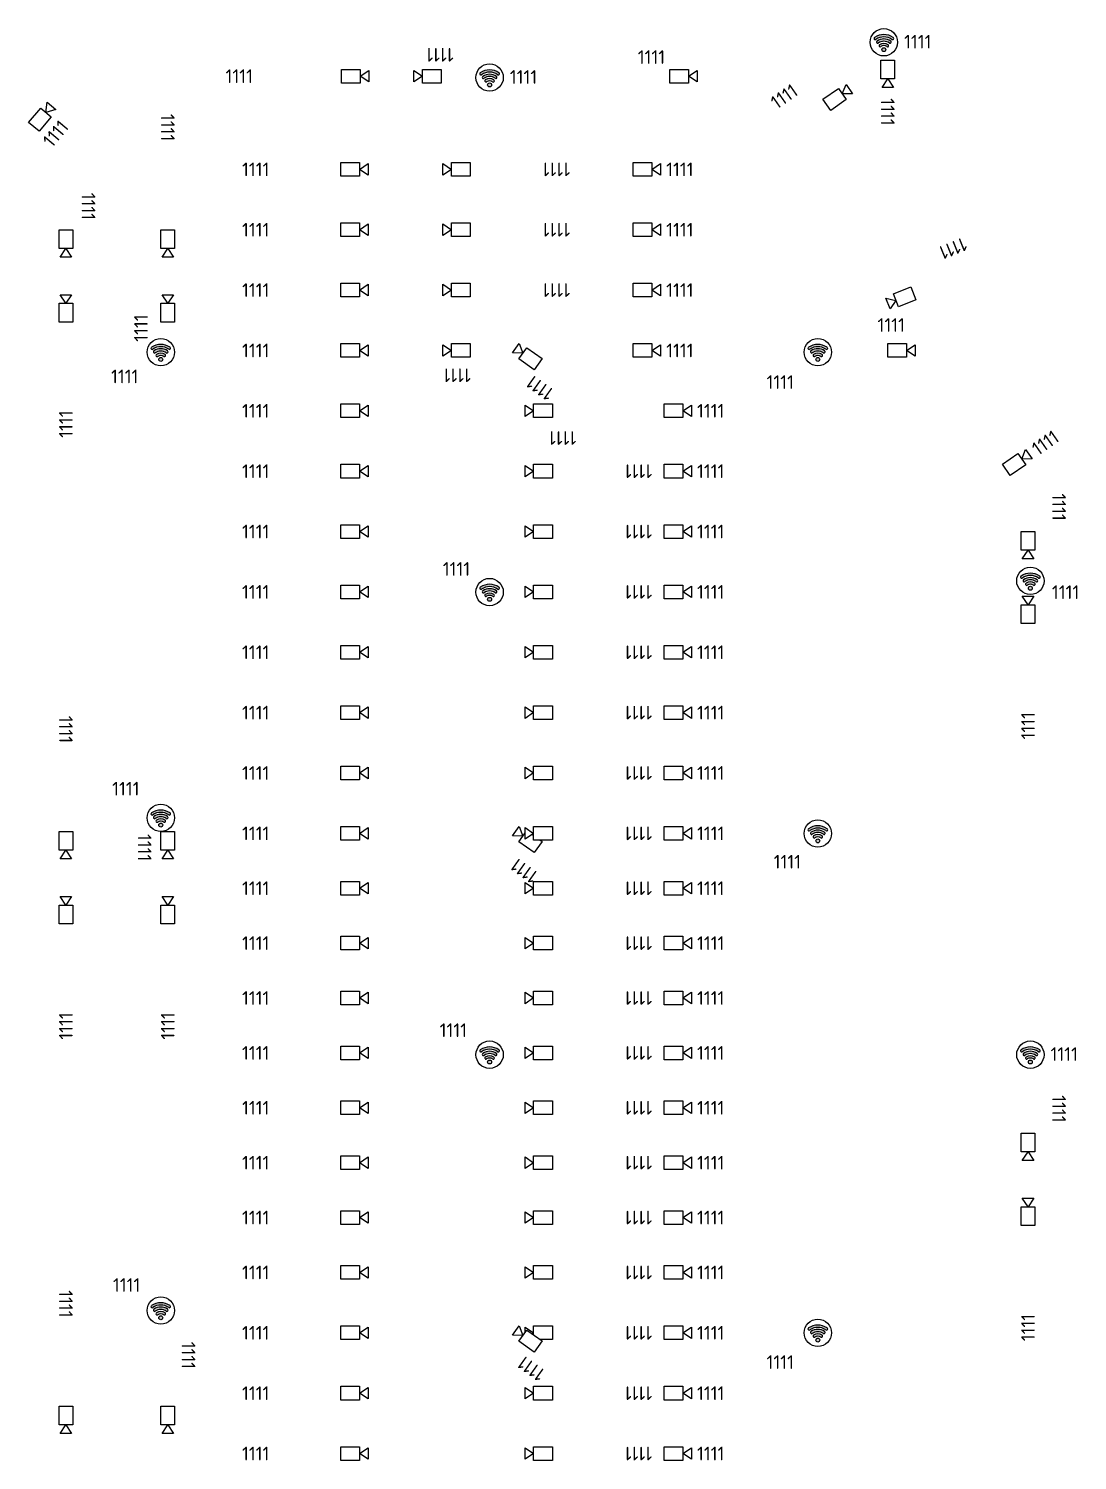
# Model space of a CAD drawing. Header units: millimetres. Extents: x -620 to 492225, y -805 to 106936.
# Drawn here: x 107004 to 145335, y 48719 to 101056 of the extents above; entities that cross this region are included whole.
import ezdxf
from ezdxf.enums import TextEntityAlignment as Align

# ---------------------------------------------------------------- set-up
doc = ezdxf.new("R2010")
doc.units = ezdxf.units.MM
doc.set_wipeout_variables(frame=1)
for name, color, linetype in [('_WB_ATTR', 7, 'Continuous'), ('_WB_CAM_dome_2.8', 82, 'Continuous'), ('_WB_CAM_dome_4.0', 5, 'Continuous'), ('_WB_HIDDEN_ATTR', 7, 'Continuous'), ('_WB_WIFI_505', 5, 'Continuous')]:
    doc.layers.add(name, color=color, linetype=linetype)
doc.styles.add('WB_ISOCPEUR', font='isocpeur.ttf')

# ---------------------------------------------------------------- blocks, each defined once
blk = doc.blocks.new('camera')
at = {"layer": '_WB_ATTR', "style": 'WB_ISOCPEUR', "flags": 8}
blk.add_attdef('NAME', text='', height=250, dxfattribs=at).set_placement((619, 11), align=Align.MIDDLE_LEFT)
at = {"layer": '_WB_HIDDEN_ATTR', "style": 'WB_ISOCPEUR', "flags": 1}
for tag, p in [('MAC', (0, -671)), ('SERIAL_NUMBER', (0, -1002)), ('ICON', (0, -1333))]:
    blk.add_attdef(tag, text='', height=250, dxfattribs=at).set_placement(p, align=Align.MIDDLE_LEFT)
at = {"color": 255}
blk.add_wipeout([(0, 125), (343, 125), (343, 0), (500, 105), (500, -105), (343, 0), (343, -125), (0, -125)], dxfattribs=at)
blk.add_lwpolyline([(0, 125), (343, 125), (343, -125), (0, -125)], close=True)
blk.add_lwpolyline([(343, 0), (500, 105), (500, -105), (343, 0)])
at = {"layer": '_WB_HIDDEN_ATTR', "style": 'WB_ISOCPEUR', "flags": 1}
blk.add_attdef('IP', text='', height=250, dxfattribs=at).set_placement((0, -340), align=Align.MIDDLE_LEFT)
blk = doc.blocks.new('AP')
at = {"layer": '_WB_ATTR', "style": 'WB_ISOCPEUR', "flags": 8}
blk.add_attdef('NAME', text='', height=250, dxfattribs=at).set_placement((369, 11), align=Align.MIDDLE_LEFT)
at = {"layer": '_WB_HIDDEN_ATTR', "style": 'WB_ISOCPEUR', "flags": 1}
for tag, p in [('MAC', (-250, -753)), ('SERIAL_NUMBER', (-250, -1084)), ('ICON', (-250, -1416))]:
    blk.add_attdef(tag, text='', height=250, dxfattribs=at).set_placement(p, align=Align.MIDDLE_LEFT)
at = {"color": 255}
blk.add_wipeout([(0, 250), (-13, 250), (-22, 249), (-33, 248), (-48, 245), (-57, 243), (-71, 240), (-81, 237), (-94, 232), (-107, 226), (-121, 219), (-135, 210), (-148, 201), (-164, 188), (-172, 181), (-182, 171), (-191, 161), (-198, 152), (-205, 143), (-211, 134), (-218, 122), (-224, 111), (-230, 99), (-234, 88), (-238, 77), (-241, 65), (-244, 54), (-246, 44), (-248, 34), (-249, 18), (-250, 6), (-250, -10), (-249, -25), (-247, -41), (-244, -56), (-239, -73), (-236, -82), (-233, -92), (-226, -107), (-221, -117), (-214, -129), (-206, -142), (-197, -154), (-191, -161), (-186, -168), (-178, -176), (-172, -182), (-165, -188), (-157, -195), (-150, -200), (-143, -205), (-133, -212), (-125, -216), (-114, -223), (-104, -227), (-94, -232), (-84, -235), (-74, -239), (-63, -242), (-54, -244), (-41, -247), (-28, -248), (-14, -250), (0, -250), (16, -249), (34, -248), (51, -245), (62, -242), (78, -237), (91, -233), (108, -226), (120, -219), (130, -213), (140, -207), (151, -199), (161, -191), (173, -181), (173, -181), (187, -166), (198, -153), (198, -153), (207, -141), (211, -134), (217, -124), (223, -114), (223, -114), (228, -103), (232, -92), (238, -78), (241, -66), (244, -57), (246, -43), (248, -34), (249, -23), (250, -8), (250, 6), (249, 17), (248, 30), (247, 38), (247, 38), (246, 45), (244, 55), (242, 64), (239, 74), (236, 83), (232, 92), (226, 106), (220, 118), (212, 133), (204, 144), (199, 151), (191, 161), (186, 167), (176, 178), (165, 188), (154, 197), (146, 203), (138, 208), (127, 216), (110, 225), (96, 231), (87, 234), (81, 237), (66, 241), (59, 243), (48, 245), (38, 247), (32, 248), (21, 249), (12, 250)], dxfattribs=at)
h = blk.add_hatch(color=256)
h.dxf.hatch_style = 1
h.paths.add_polyline_path([(-171, 87, 1), (-147, 53, -0.313169), (147, 53, 1), (171, 87, 0.313169)])
h.paths.add_polyline_path([(101, -13, 1), (125, 22, 0.313169), (-125, 22, 1), (-101, -13, -0.313169)])
h.paths.add_polyline_path([(79, -44, 0.313169), (-79, -44, 1), (-55, -79, -0.313169), (55, -79, 1)])
h.paths.add_polyline_path([(36, -134, 1), (-36, -134, 1)])
for centre, radius in [((0, 0), 250), ((0, -134), 36)]:
    blk.add_circle(centre, radius)
for centre, radius, start, end in [((-159, 70), 21, 124.7778, 304.7778), ((0, -158), 299, 55.2222, 124.7778), ((0, -158), 257, 55.2222, 124.7778), ((-113, 4), 21, 124.7778, 304.7778), ((0, -158), 219, 55.2222, 124.7778), ((0, -158), 177, 55.2222, 124.7778), ((0, -158), 177, 55.2222, 124.7778), ((113, 4), 21, 235.2222, 55.2222), ((159, 70), 21, 235.2222, 55.2222), ((-67, -61), 21, 124.7778, 304.7778), ((0, -158), 139, 55.2222, 124.7778), ((0, -158), 97, 55.2222, 124.7778), ((67, -61), 21, 235.2222, 55.2222)]:
    blk.add_arc(centre, radius, start, end)
at = {"layer": '_WB_HIDDEN_ATTR', "style": 'WB_ISOCPEUR', "flags": 1}
blk.add_attdef('IP', text='', height=250, dxfattribs=at).set_placement((-250, -422), align=Align.MIDDLE_LEFT)

msp = doc.modelspace()

# ---------------------------------------------------------------- block references
at = {"layer": '_WB_CAM_dome_2.8', "color": 5}
ref = msp.add_blockref('camera', (122082, 99318), dxfattribs=dict(at, xscale=2, yscale=2, zscale=2, rotation=179.999999999996))
ref.add_attrib('NAME', '1111', dxfattribs={"layer": '_WB_ATTR', "height": 500, "rotation": 180, "style": 'WB_ISOCPEUR'}).set_placement((122540, 100101), align=Align.MIDDLE_LEFT)
ref = msp.add_blockref('camera', (130434, 99318), dxfattribs=dict(at, xscale=2, yscale=2, zscale=2))
ref.add_attrib('NAME', '1111', dxfattribs={"layer": '_WB_ATTR', "height": 500, "rotation": 360, "style": 'WB_ISOCPEUR'}).set_placement((129267, 100016), align=Align.MIDDLE_LEFT)
ref = msp.add_blockref('camera', (118434, 99318), dxfattribs=dict(at, xscale=2, yscale=2, zscale=2))
ref.add_attrib('NAME', '1111', dxfattribs={"layer": '_WB_ATTR', "height": 500, "rotation": 360, "style": 'WB_ISOCPEUR'}).set_placement((114201, 99318), align=Align.MIDDLE_LEFT)
ref = msp.add_blockref('camera', (138405, 99904, 0), dxfattribs=dict(at, xscale=2, yscale=2, zscale=2, rotation=270))
ref.add_attrib('NAME', '1111', dxfattribs={"layer": '_WB_ATTR', "height": 500, "rotation": 270, "style": 'WB_ISOCPEUR'}).set_placement((138405, 98512, 0), align=Align.MIDDLE_LEFT)
ref = msp.add_blockref('camera', (136180, 98274), dxfattribs=dict(at, xscale=2, yscale=2, zscale=2, rotation=34.9266864072603))
ref.add_attrib('NAME', '1111', dxfattribs={"layer": '_WB_ATTR', "height": 500, "rotation": 34.9267, "style": 'WB_ISOCPEUR'}).set_placement((134208, 98290), align=Align.MIDDLE_LEFT)
ref = msp.add_blockref('camera', (107196, 97465), dxfattribs=dict(at, xscale=2, yscale=2, zscale=2, rotation=49.95327229151026))
ref.add_attrib('NAME', '1111', dxfattribs={"layer": '_WB_ATTR', "height": 500, "rotation": 49.9533, "style": 'WB_ISOCPEUR'}).set_placement((107669, 96833), align=Align.MIDDLE_LEFT)
ref = msp.add_blockref('camera', (112091, 93705), dxfattribs=dict(at, xscale=2, yscale=2, zscale=2, rotation=270))
ref.add_attrib('NAME', '1111', dxfattribs={"layer": '_WB_ATTR', "height": 500, "rotation": 270, "style": 'WB_ISOCPEUR'}).set_placement((112091, 97939), align=Align.MIDDLE_LEFT)
ref = msp.add_blockref('camera', (108365, 93705), dxfattribs=dict(at, xscale=2, yscale=2, zscale=2, rotation=270))
ref.add_attrib('NAME', '1111', dxfattribs={"layer": '_WB_ATTR', "height": 500, "rotation": 270, "style": 'WB_ISOCPEUR'}).set_placement((109193, 95058), align=Align.MIDDLE_LEFT)
ref = msp.add_blockref('camera', (139339, 91380, 0), dxfattribs=dict(at, xscale=2, yscale=2, zscale=2, rotation=201.9372272965486))
ref.add_attrib('NAME', '1111', dxfattribs={"layer": '_WB_ATTR', "height": 500, "rotation": 201.9372, "style": 'WB_ISOCPEUR'}).set_placement((141257, 93211, 0), align=Align.MIDDLE_LEFT)
ref = msp.add_blockref('camera', (108365, 90331), dxfattribs=dict(at, xscale=2, yscale=2, zscale=2, rotation=90))
ref.add_attrib('NAME', '1111', dxfattribs={"layer": '_WB_ATTR', "height": 500, "rotation": 90, "style": 'WB_ISOCPEUR'}).set_placement((108365, 86098), align=Align.MIDDLE_LEFT)
ref = msp.add_blockref('camera', (112091, 90331), dxfattribs=dict(at, xscale=2, yscale=2, zscale=2, rotation=90))
ref.add_attrib('NAME', '1111', dxfattribs={"layer": '_WB_ATTR', "height": 500, "rotation": 90, "style": 'WB_ISOCPEUR'}).set_placement((111109, 89610), align=Align.MIDDLE_LEFT)
ref = msp.add_blockref('camera', (138405, 89292, 0), dxfattribs=dict(at, xscale=2, yscale=2, zscale=2))
ref.add_attrib('NAME', '1111', dxfattribs={"layer": '_WB_ATTR', "height": 500, "rotation": 360, "style": 'WB_ISOCPEUR'}).set_placement((138031, 90222, 0), align=Align.MIDDLE_LEFT)
ref = msp.add_blockref('camera', (142740, 84927), dxfattribs=dict(at, xscale=1.999999999999999, yscale=1.999999999999999, zscale=1.999999999999999, rotation=34.9266864072603))
ref.add_attrib('NAME', '1111', dxfattribs={"layer": '_WB_ATTR', "height": 500, "rotation": 34.9267, "style": 'WB_ISOCPEUR'}).set_placement((143754, 85631), align=Align.MIDDLE_LEFT)
ref = msp.add_blockref('camera', (143531, 82679, 0), dxfattribs=dict(at, xscale=2, yscale=2, zscale=2, rotation=270))
ref.add_attrib('NAME', '1111', dxfattribs={"layer": '_WB_ATTR', "height": 500, "rotation": 270, "style": 'WB_ISOCPEUR'}).set_placement((144666, 84066, 0), align=Align.MIDDLE_LEFT)
ref = msp.add_blockref('camera', (143531, 79305, 0), dxfattribs=dict(at, xscale=2, yscale=2, zscale=2, rotation=90))
ref.add_attrib('NAME', '1111', dxfattribs={"layer": '_WB_ATTR', "height": 500, "rotation": 90, "style": 'WB_ISOCPEUR'}).set_placement((143531, 75072, 0), align=Align.MIDDLE_LEFT)
ref = msp.add_blockref('camera', (108365, 71705), dxfattribs=dict(at, xscale=2, yscale=2, zscale=2, rotation=270))
ref.add_attrib('NAME', '1111', dxfattribs={"layer": '_WB_ATTR', "height": 500, "rotation": 270, "style": 'WB_ISOCPEUR'}).set_placement((108365, 75939), align=Align.MIDDLE_LEFT)
ref = msp.add_blockref('camera', (112091, 71705), dxfattribs=dict(at, xscale=2, yscale=2, zscale=2, rotation=270))
ref.add_attrib('NAME', '1111', dxfattribs={"layer": '_WB_ATTR', "height": 500, "rotation": 270, "style": 'WB_ISOCPEUR'}).set_placement((111245, 71619), align=Align.MIDDLE_LEFT)
ref = msp.add_blockref('camera', (108365, 68331), dxfattribs=dict(at, xscale=2, yscale=2, zscale=2, rotation=90))
ref.add_attrib('NAME', '1111', dxfattribs={"layer": '_WB_ATTR', "height": 500, "rotation": 90, "style": 'WB_ISOCPEUR'}).set_placement((108365, 64098), align=Align.MIDDLE_LEFT)
ref = msp.add_blockref('camera', (112091, 68331), dxfattribs=dict(at, xscale=2, yscale=2, zscale=2, rotation=90))
ref.add_attrib('NAME', '1111', dxfattribs={"layer": '_WB_ATTR', "height": 500, "rotation": 90, "style": 'WB_ISOCPEUR'}).set_placement((112091, 64098), align=Align.MIDDLE_LEFT)
ref = msp.add_blockref('camera', (143531, 60679, 0), dxfattribs=dict(at, xscale=2, yscale=2, zscale=2, rotation=270))
ref.add_attrib('NAME', '1111', dxfattribs={"layer": '_WB_ATTR', "height": 500, "rotation": 270, "style": 'WB_ISOCPEUR'}).set_placement((144666, 62066, 0), align=Align.MIDDLE_LEFT)
ref = msp.add_blockref('camera', (143531, 57305, 0), dxfattribs=dict(at, xscale=2, yscale=2, zscale=2, rotation=90))
ref.add_attrib('NAME', '1111', dxfattribs={"layer": '_WB_ATTR', "height": 500, "rotation": 90, "style": 'WB_ISOCPEUR'}).set_placement((143531, 53072, 0), align=Align.MIDDLE_LEFT)
ref = msp.add_blockref('camera', (108365, 50705), dxfattribs=dict(at, xscale=2, yscale=2, zscale=2, rotation=270))
ref.add_attrib('NAME', '1111', dxfattribs={"layer": '_WB_ATTR', "height": 500, "rotation": 270, "style": 'WB_ISOCPEUR'}).set_placement((108365, 54939), align=Align.MIDDLE_LEFT)
ref = msp.add_blockref('camera', (112091, 50705), dxfattribs=dict(at, xscale=2, yscale=2, zscale=2, rotation=270))
ref.add_attrib('NAME', '1111', dxfattribs={"layer": '_WB_ATTR', "height": 500, "rotation": 270, "style": 'WB_ISOCPEUR'}).set_placement((112848, 53056), align=Align.MIDDLE_LEFT)
at = {"layer": '_WB_CAM_dome_4.0', "color": 5}
ref = msp.add_blockref('camera', (118415, 95912, 0), dxfattribs=dict(at, xscale=2, yscale=2, zscale=2))
ref.add_attrib('NAME', '1111', dxfattribs={"layer": '_WB_ATTR', "height": 500, "style": 'WB_ISOCPEUR'}).set_placement((114802, 95912, 0), align=Align.MIDDLE_LEFT)
ref = msp.add_blockref('camera', (123148, 95912, 0), dxfattribs=dict(at, xscale=2, yscale=2, zscale=2, rotation=180))
ref.add_attrib('NAME', '1111', dxfattribs={"layer": '_WB_ATTR', "height": 500, "rotation": 180, "style": 'WB_ISOCPEUR'}).set_placement((126796, 95912, 0), align=Align.MIDDLE_LEFT)
ref = msp.add_blockref('camera', (129102, 95912, 0), dxfattribs=dict(at, xscale=2, yscale=2, zscale=2))
ref.add_attrib('NAME', '1111', dxfattribs={"layer": '_WB_ATTR', "height": 500, "style": 'WB_ISOCPEUR'}).set_placement((130305, 95912, 0), align=Align.MIDDLE_LEFT)
ref = msp.add_blockref('camera', (118415, 93705, 0), dxfattribs=dict(at, xscale=2, yscale=2, zscale=2))
ref.add_attrib('NAME', '1111', dxfattribs={"layer": '_WB_ATTR', "height": 500, "style": 'WB_ISOCPEUR'}).set_placement((114802, 93705, 0), align=Align.MIDDLE_LEFT)
ref = msp.add_blockref('camera', (123148, 93705, 0), dxfattribs=dict(at, xscale=2, yscale=2, zscale=2, rotation=180))
ref.add_attrib('NAME', '1111', dxfattribs={"layer": '_WB_ATTR', "height": 500, "rotation": 180, "style": 'WB_ISOCPEUR'}).set_placement((126796, 93705, 0), align=Align.MIDDLE_LEFT)
ref = msp.add_blockref('camera', (129102, 93705, 0), dxfattribs=dict(at, xscale=2, yscale=2, zscale=2))
ref.add_attrib('NAME', '1111', dxfattribs={"layer": '_WB_ATTR', "height": 500, "style": 'WB_ISOCPEUR'}).set_placement((130305, 93705, 0), align=Align.MIDDLE_LEFT)
ref = msp.add_blockref('camera', (118415, 91499, 0), dxfattribs=dict(at, xscale=2, yscale=2, zscale=2))
ref.add_attrib('NAME', '1111', dxfattribs={"layer": '_WB_ATTR', "height": 500, "style": 'WB_ISOCPEUR'}).set_placement((114802, 91499, 0), align=Align.MIDDLE_LEFT)
ref = msp.add_blockref('camera', (123148, 91499, 0), dxfattribs=dict(at, xscale=2, yscale=2, zscale=2, rotation=180))
ref.add_attrib('NAME', '1111', dxfattribs={"layer": '_WB_ATTR', "height": 500, "rotation": 180, "style": 'WB_ISOCPEUR'}).set_placement((126796, 91499, 0), align=Align.MIDDLE_LEFT)
ref = msp.add_blockref('camera', (129102, 91499, 0), dxfattribs=dict(at, xscale=2, yscale=2, zscale=2))
ref.add_attrib('NAME', '1111', dxfattribs={"layer": '_WB_ATTR', "height": 500, "style": 'WB_ISOCPEUR'}).set_placement((130305, 91499, 0), align=Align.MIDDLE_LEFT)
ref = msp.add_blockref('camera', (118415, 89292, 0), dxfattribs=dict(at, xscale=2, yscale=2, zscale=2))
ref.add_attrib('NAME', '1111', dxfattribs={"layer": '_WB_ATTR', "height": 500, "style": 'WB_ISOCPEUR'}).set_placement((114802, 89292, 0), align=Align.MIDDLE_LEFT)
ref = msp.add_blockref('camera', (123148, 89292, 0), dxfattribs=dict(at, xscale=2, yscale=2, zscale=2, rotation=180))
ref.add_attrib('NAME', '1111', dxfattribs={"layer": '_WB_ATTR', "height": 500, "rotation": 180, "style": 'WB_ISOCPEUR'}).set_placement((123171, 88385, 0), align=Align.MIDDLE_LEFT)
ref = msp.add_blockref('camera', (129102, 89292, 0), dxfattribs=dict(at, xscale=2, yscale=2, zscale=2))
ref.add_attrib('NAME', '1111', dxfattribs={"layer": '_WB_ATTR', "height": 500, "style": 'WB_ISOCPEUR'}).set_placement((130305, 89292, 0), align=Align.MIDDLE_LEFT)
ref = msp.add_blockref('camera', (118415, 87086, 0), dxfattribs=dict(at, xscale=2, yscale=2, zscale=2))
ref.add_attrib('NAME', '1111', dxfattribs={"layer": '_WB_ATTR', "height": 500, "style": 'WB_ISOCPEUR'}).set_placement((114802, 87086, 0), align=Align.MIDDLE_LEFT)
ref = msp.add_blockref('camera', (126148, 87086, 0), dxfattribs=dict(at, xscale=2, yscale=2, zscale=2, rotation=180))
ref.add_attrib('NAME', '1111', dxfattribs={"layer": '_WB_ATTR', "height": 500, "rotation": 180, "style": 'WB_ISOCPEUR'}).set_placement((127025, 86091, 0), align=Align.MIDDLE_LEFT)
ref = msp.add_blockref('camera', (130230, 87086, 0), dxfattribs=dict(at, xscale=2, yscale=2, zscale=2))
ref.add_attrib('NAME', '1111', dxfattribs={"layer": '_WB_ATTR', "height": 500, "style": 'WB_ISOCPEUR'}).set_placement((131433, 87086, 0), align=Align.MIDDLE_LEFT)
ref = msp.add_blockref('camera', (118415, 84879, 0), dxfattribs=dict(at, xscale=2, yscale=2, zscale=2))
ref.add_attrib('NAME', '1111', dxfattribs={"layer": '_WB_ATTR', "height": 500, "style": 'WB_ISOCPEUR'}).set_placement((114802, 84879, 0), align=Align.MIDDLE_LEFT)
ref = msp.add_blockref('camera', (126148, 84879, 0), dxfattribs=dict(at, xscale=2, yscale=2, zscale=2, rotation=180))
ref.add_attrib('NAME', '1111', dxfattribs={"layer": '_WB_ATTR', "height": 500, "rotation": 180, "style": 'WB_ISOCPEUR'}).set_placement((129796, 84879, 0), align=Align.MIDDLE_LEFT)
ref = msp.add_blockref('camera', (130230, 84879, 0), dxfattribs=dict(at, xscale=2, yscale=2, zscale=2))
ref.add_attrib('NAME', '1111', dxfattribs={"layer": '_WB_ATTR', "height": 500, "style": 'WB_ISOCPEUR'}).set_placement((131433, 84879, 0), align=Align.MIDDLE_LEFT)
ref = msp.add_blockref('camera', (118415, 82673, 0), dxfattribs=dict(at, xscale=2, yscale=2, zscale=2))
ref.add_attrib('NAME', '1111', dxfattribs={"layer": '_WB_ATTR', "height": 500, "style": 'WB_ISOCPEUR'}).set_placement((114802, 82673, 0), align=Align.MIDDLE_LEFT)
ref = msp.add_blockref('camera', (126148, 82673, 0), dxfattribs=dict(at, xscale=2, yscale=2, zscale=2, rotation=180))
ref.add_attrib('NAME', '1111', dxfattribs={"layer": '_WB_ATTR', "height": 500, "rotation": 180, "style": 'WB_ISOCPEUR'}).set_placement((129796, 82673, 0), align=Align.MIDDLE_LEFT)
ref = msp.add_blockref('camera', (130230, 82673, 0), dxfattribs=dict(at, xscale=2, yscale=2, zscale=2))
ref.add_attrib('NAME', '1111', dxfattribs={"layer": '_WB_ATTR', "height": 500, "style": 'WB_ISOCPEUR'}).set_placement((131433, 82673, 0), align=Align.MIDDLE_LEFT)
ref = msp.add_blockref('camera', (118415, 80466, 0), dxfattribs=dict(at, xscale=2, yscale=2, zscale=2))
ref.add_attrib('NAME', '1111', dxfattribs={"layer": '_WB_ATTR', "height": 500, "style": 'WB_ISOCPEUR'}).set_placement((114802, 80466, 0), align=Align.MIDDLE_LEFT)
ref = msp.add_blockref('camera', (126148, 80466, 0), dxfattribs=dict(at, xscale=2, yscale=2, zscale=2, rotation=180))
ref.add_attrib('NAME', '1111', dxfattribs={"layer": '_WB_ATTR', "height": 500, "rotation": 180, "style": 'WB_ISOCPEUR'}).set_placement((129796, 80466, 0), align=Align.MIDDLE_LEFT)
ref = msp.add_blockref('camera', (130230, 80466, 0), dxfattribs=dict(at, xscale=2, yscale=2, zscale=2))
ref.add_attrib('NAME', '1111', dxfattribs={"layer": '_WB_ATTR', "height": 500, "style": 'WB_ISOCPEUR'}).set_placement((131433, 80466, 0), align=Align.MIDDLE_LEFT)
ref = msp.add_blockref('camera', (118415, 78260, 0), dxfattribs=dict(at, xscale=2, yscale=2, zscale=2))
ref.add_attrib('NAME', '1111', dxfattribs={"layer": '_WB_ATTR', "height": 500, "style": 'WB_ISOCPEUR'}).set_placement((114802, 78260, 0), align=Align.MIDDLE_LEFT)
ref = msp.add_blockref('camera', (126148, 78260, 0), dxfattribs=dict(at, xscale=2, yscale=2, zscale=2, rotation=180))
ref.add_attrib('NAME', '1111', dxfattribs={"layer": '_WB_ATTR', "height": 500, "rotation": 180, "style": 'WB_ISOCPEUR'}).set_placement((129796, 78260, 0), align=Align.MIDDLE_LEFT)
ref = msp.add_blockref('camera', (130230, 78260, 0), dxfattribs=dict(at, xscale=2, yscale=2, zscale=2))
ref.add_attrib('NAME', '1111', dxfattribs={"layer": '_WB_ATTR', "height": 500, "style": 'WB_ISOCPEUR'}).set_placement((131433, 78260, 0), align=Align.MIDDLE_LEFT)
ref = msp.add_blockref('camera', (118415, 76053, 0), dxfattribs=dict(at, xscale=2, yscale=2, zscale=2))
ref.add_attrib('NAME', '1111', dxfattribs={"layer": '_WB_ATTR', "height": 500, "style": 'WB_ISOCPEUR'}).set_placement((114802, 76053, 0), align=Align.MIDDLE_LEFT)
ref = msp.add_blockref('camera', (126148, 76053, 0), dxfattribs=dict(at, xscale=2, yscale=2, zscale=2, rotation=180))
ref.add_attrib('NAME', '1111', dxfattribs={"layer": '_WB_ATTR', "height": 500, "rotation": 180, "style": 'WB_ISOCPEUR'}).set_placement((129796, 76053, 0), align=Align.MIDDLE_LEFT)
ref = msp.add_blockref('camera', (130230, 76053, 0), dxfattribs=dict(at, xscale=2, yscale=2, zscale=2))
ref.add_attrib('NAME', '1111', dxfattribs={"layer": '_WB_ATTR', "height": 500, "style": 'WB_ISOCPEUR'}).set_placement((131433, 76053, 0), align=Align.MIDDLE_LEFT)
ref = msp.add_blockref('camera', (118415, 73847, 0), dxfattribs=dict(at, xscale=2, yscale=2, zscale=2))
ref.add_attrib('NAME', '1111', dxfattribs={"layer": '_WB_ATTR', "height": 500, "style": 'WB_ISOCPEUR'}).set_placement((114802, 73847, 0), align=Align.MIDDLE_LEFT)
ref = msp.add_blockref('camera', (126148, 73847, 0), dxfattribs=dict(at, xscale=2, yscale=2, zscale=2, rotation=180))
ref.add_attrib('NAME', '1111', dxfattribs={"layer": '_WB_ATTR', "height": 500, "rotation": 180, "style": 'WB_ISOCPEUR'}).set_placement((129796, 73847, 0), align=Align.MIDDLE_LEFT)
ref = msp.add_blockref('camera', (130230, 73847, 0), dxfattribs=dict(at, xscale=2, yscale=2, zscale=2))
ref.add_attrib('NAME', '1111', dxfattribs={"layer": '_WB_ATTR', "height": 500, "style": 'WB_ISOCPEUR'}).set_placement((131433, 73847, 0), align=Align.MIDDLE_LEFT)
ref = msp.add_blockref('camera', (118415, 71640, 0), dxfattribs=dict(at, xscale=2, yscale=2, zscale=2))
ref.add_attrib('NAME', '1111', dxfattribs={"layer": '_WB_ATTR', "height": 500, "style": 'WB_ISOCPEUR'}).set_placement((114802, 71640, 0), align=Align.MIDDLE_LEFT)
ref = msp.add_blockref('camera', (130230, 71640, 0), dxfattribs=dict(at, xscale=2, yscale=2, zscale=2))
ref.add_attrib('NAME', '1111', dxfattribs={"layer": '_WB_ATTR', "height": 500, "style": 'WB_ISOCPEUR'}).set_placement((131433, 71640, 0), align=Align.MIDDLE_LEFT)
ref = msp.add_blockref('camera', (118415, 69634, 0), dxfattribs=dict(at, xscale=2, yscale=2, zscale=2))
ref.add_attrib('NAME', '1111', dxfattribs={"layer": '_WB_ATTR', "height": 500, "style": 'WB_ISOCPEUR'}).set_placement((114802, 69634, 0), align=Align.MIDDLE_LEFT)
ref = msp.add_blockref('camera', (126148, 69634, 0), dxfattribs=dict(at, xscale=2, yscale=2, zscale=2, rotation=180))
ref.add_attrib('NAME', '1111', dxfattribs={"layer": '_WB_ATTR', "height": 500, "rotation": 180, "style": 'WB_ISOCPEUR'}).set_placement((129796, 69634, 0), align=Align.MIDDLE_LEFT)
ref = msp.add_blockref('camera', (130230, 69634, 0), dxfattribs=dict(at, xscale=2, yscale=2, zscale=2))
ref.add_attrib('NAME', '1111', dxfattribs={"layer": '_WB_ATTR', "height": 500, "style": 'WB_ISOCPEUR'}).set_placement((131433, 69634, 0), align=Align.MIDDLE_LEFT)
ref = msp.add_blockref('camera', (118415, 67627, 0), dxfattribs=dict(at, xscale=2, yscale=2, zscale=2))
ref.add_attrib('NAME', '1111', dxfattribs={"layer": '_WB_ATTR', "height": 500, "style": 'WB_ISOCPEUR'}).set_placement((114802, 67627, 0), align=Align.MIDDLE_LEFT)
ref = msp.add_blockref('camera', (126148, 67627, 0), dxfattribs=dict(at, xscale=2, yscale=2, zscale=2, rotation=180))
ref.add_attrib('NAME', '1111', dxfattribs={"layer": '_WB_ATTR', "height": 500, "rotation": 180, "style": 'WB_ISOCPEUR'}).set_placement((129796, 67627, 0), align=Align.MIDDLE_LEFT)
ref = msp.add_blockref('camera', (130230, 67627, 0), dxfattribs=dict(at, xscale=2, yscale=2, zscale=2))
ref.add_attrib('NAME', '1111', dxfattribs={"layer": '_WB_ATTR', "height": 500, "style": 'WB_ISOCPEUR'}).set_placement((131433, 67627, 0), align=Align.MIDDLE_LEFT)
ref = msp.add_blockref('camera', (118415, 65621, 0), dxfattribs=dict(at, xscale=2, yscale=2, zscale=2))
ref.add_attrib('NAME', '1111', dxfattribs={"layer": '_WB_ATTR', "height": 500, "style": 'WB_ISOCPEUR'}).set_placement((114802, 65621, 0), align=Align.MIDDLE_LEFT)
ref = msp.add_blockref('camera', (126148, 65621, 0), dxfattribs=dict(at, xscale=2, yscale=2, zscale=2, rotation=180))
ref.add_attrib('NAME', '1111', dxfattribs={"layer": '_WB_ATTR', "height": 500, "rotation": 180, "style": 'WB_ISOCPEUR'}).set_placement((129796, 65621, 0), align=Align.MIDDLE_LEFT)
ref = msp.add_blockref('camera', (130230, 65621, 0), dxfattribs=dict(at, xscale=2, yscale=2, zscale=2))
ref.add_attrib('NAME', '1111', dxfattribs={"layer": '_WB_ATTR', "height": 500, "style": 'WB_ISOCPEUR'}).set_placement((131433, 65621, 0), align=Align.MIDDLE_LEFT)
ref = msp.add_blockref('camera', (118415, 63614, 0), dxfattribs=dict(at, xscale=2, yscale=2, zscale=2))
ref.add_attrib('NAME', '1111', dxfattribs={"layer": '_WB_ATTR', "height": 500, "style": 'WB_ISOCPEUR'}).set_placement((114802, 63614, 0), align=Align.MIDDLE_LEFT)
ref = msp.add_blockref('camera', (126148, 63614, 0), dxfattribs=dict(at, xscale=2, yscale=2, zscale=2, rotation=180))
ref.add_attrib('NAME', '1111', dxfattribs={"layer": '_WB_ATTR', "height": 500, "rotation": 180, "style": 'WB_ISOCPEUR'}).set_placement((129796, 63614, 0), align=Align.MIDDLE_LEFT)
ref = msp.add_blockref('camera', (130230, 63614, 0), dxfattribs=dict(at, xscale=2, yscale=2, zscale=2))
ref.add_attrib('NAME', '1111', dxfattribs={"layer": '_WB_ATTR', "height": 500, "style": 'WB_ISOCPEUR'}).set_placement((131433, 63614, 0), align=Align.MIDDLE_LEFT)
ref = msp.add_blockref('camera', (118415, 61608, 0), dxfattribs=dict(at, xscale=2, yscale=2, zscale=2))
ref.add_attrib('NAME', '1111', dxfattribs={"layer": '_WB_ATTR', "height": 500, "style": 'WB_ISOCPEUR'}).set_placement((114802, 61608, 0), align=Align.MIDDLE_LEFT)
ref = msp.add_blockref('camera', (126148, 61608, 0), dxfattribs=dict(at, xscale=2, yscale=2, zscale=2, rotation=180))
ref.add_attrib('NAME', '1111', dxfattribs={"layer": '_WB_ATTR', "height": 500, "rotation": 180, "style": 'WB_ISOCPEUR'}).set_placement((129796, 61608, 0), align=Align.MIDDLE_LEFT)
ref = msp.add_blockref('camera', (130230, 61608, 0), dxfattribs=dict(at, xscale=2, yscale=2, zscale=2))
ref.add_attrib('NAME', '1111', dxfattribs={"layer": '_WB_ATTR', "height": 500, "style": 'WB_ISOCPEUR'}).set_placement((131433, 61608, 0), align=Align.MIDDLE_LEFT)
ref = msp.add_blockref('camera', (118415, 59601, 0), dxfattribs=dict(at, xscale=2, yscale=2, zscale=2))
ref.add_attrib('NAME', '1111', dxfattribs={"layer": '_WB_ATTR', "height": 500, "style": 'WB_ISOCPEUR'}).set_placement((114802, 59601, 0), align=Align.MIDDLE_LEFT)
ref = msp.add_blockref('camera', (126148, 59601, 0), dxfattribs=dict(at, xscale=2, yscale=2, zscale=2, rotation=180))
ref.add_attrib('NAME', '1111', dxfattribs={"layer": '_WB_ATTR', "height": 500, "rotation": 180, "style": 'WB_ISOCPEUR'}).set_placement((129796, 59601, 0), align=Align.MIDDLE_LEFT)
ref = msp.add_blockref('camera', (130230, 59601, 0), dxfattribs=dict(at, xscale=2, yscale=2, zscale=2))
ref.add_attrib('NAME', '1111', dxfattribs={"layer": '_WB_ATTR', "height": 500, "style": 'WB_ISOCPEUR'}).set_placement((131433, 59601, 0), align=Align.MIDDLE_LEFT)
ref = msp.add_blockref('camera', (118415, 57595, 0), dxfattribs=dict(at, xscale=2, yscale=2, zscale=2))
ref.add_attrib('NAME', '1111', dxfattribs={"layer": '_WB_ATTR', "height": 500, "style": 'WB_ISOCPEUR'}).set_placement((114802, 57595, 0), align=Align.MIDDLE_LEFT)
ref = msp.add_blockref('camera', (126148, 57595, 0), dxfattribs=dict(at, xscale=2, yscale=2, zscale=2, rotation=180))
ref.add_attrib('NAME', '1111', dxfattribs={"layer": '_WB_ATTR', "height": 500, "rotation": 180, "style": 'WB_ISOCPEUR'}).set_placement((129796, 57595, 0), align=Align.MIDDLE_LEFT)
ref = msp.add_blockref('camera', (130230, 57595, 0), dxfattribs=dict(at, xscale=2, yscale=2, zscale=2))
ref.add_attrib('NAME', '1111', dxfattribs={"layer": '_WB_ATTR', "height": 500, "style": 'WB_ISOCPEUR'}).set_placement((131433, 57595, 0), align=Align.MIDDLE_LEFT)
ref = msp.add_blockref('camera', (118415, 55588, 0), dxfattribs=dict(at, xscale=2, yscale=2, zscale=2))
ref.add_attrib('NAME', '1111', dxfattribs={"layer": '_WB_ATTR', "height": 500, "style": 'WB_ISOCPEUR'}).set_placement((114802, 55588, 0), align=Align.MIDDLE_LEFT)
ref = msp.add_blockref('camera', (126148, 55588, 0), dxfattribs=dict(at, xscale=2, yscale=2, zscale=2, rotation=180))
ref.add_attrib('NAME', '1111', dxfattribs={"layer": '_WB_ATTR', "height": 500, "rotation": 180, "style": 'WB_ISOCPEUR'}).set_placement((129796, 55588, 0), align=Align.MIDDLE_LEFT)
ref = msp.add_blockref('camera', (130230, 55588, 0), dxfattribs=dict(at, xscale=2, yscale=2, zscale=2))
ref.add_attrib('NAME', '1111', dxfattribs={"layer": '_WB_ATTR', "height": 500, "style": 'WB_ISOCPEUR'}).set_placement((131433, 55588, 0), align=Align.MIDDLE_LEFT)
ref = msp.add_blockref('camera', (118415, 53382, 0), dxfattribs=dict(at, xscale=2, yscale=2, zscale=2))
ref.add_attrib('NAME', '1111', dxfattribs={"layer": '_WB_ATTR', "height": 500, "style": 'WB_ISOCPEUR'}).set_placement((114802, 53382, 0), align=Align.MIDDLE_LEFT)
ref = msp.add_blockref('camera', (126148, 53382, 0), dxfattribs=dict(at, xscale=2, yscale=2, zscale=2, rotation=180))
ref.add_attrib('NAME', '1111', dxfattribs={"layer": '_WB_ATTR', "height": 500, "rotation": 180, "style": 'WB_ISOCPEUR'}).set_placement((129796, 53382, 0), align=Align.MIDDLE_LEFT)
ref = msp.add_blockref('camera', (130230, 53382, 0), dxfattribs=dict(at, xscale=2, yscale=2, zscale=2))
ref.add_attrib('NAME', '1111', dxfattribs={"layer": '_WB_ATTR', "height": 500, "style": 'WB_ISOCPEUR'}).set_placement((131433, 53382, 0), align=Align.MIDDLE_LEFT)
ref = msp.add_blockref('camera', (118415, 51175, 0), dxfattribs=dict(at, xscale=2, yscale=2, zscale=2))
ref.add_attrib('NAME', '1111', dxfattribs={"layer": '_WB_ATTR', "height": 500, "style": 'WB_ISOCPEUR'}).set_placement((114802, 51175, 0), align=Align.MIDDLE_LEFT)
ref = msp.add_blockref('camera', (126148, 51175, 0), dxfattribs=dict(at, xscale=2, yscale=2, zscale=2, rotation=180))
ref.add_attrib('NAME', '1111', dxfattribs={"layer": '_WB_ATTR', "height": 500, "rotation": 180, "style": 'WB_ISOCPEUR'}).set_placement((129796, 51175, 0), align=Align.MIDDLE_LEFT)
ref = msp.add_blockref('camera', (130230, 51175, 0), dxfattribs=dict(at, xscale=2, yscale=2, zscale=2))
ref.add_attrib('NAME', '1111', dxfattribs={"layer": '_WB_ATTR', "height": 500, "style": 'WB_ISOCPEUR'}).set_placement((131433, 51175, 0), align=Align.MIDDLE_LEFT)
ref = msp.add_blockref('camera', (118415, 48969, 0), dxfattribs=dict(at, xscale=2, yscale=2, zscale=2))
ref.add_attrib('NAME', '1111', dxfattribs={"layer": '_WB_ATTR', "height": 500, "style": 'WB_ISOCPEUR'}).set_placement((114802, 48969, 0), align=Align.MIDDLE_LEFT)
ref = msp.add_blockref('camera', (126148, 48969, 0), dxfattribs=dict(at, xscale=2, yscale=2, zscale=2, rotation=180))
ref.add_attrib('NAME', '1111', dxfattribs={"layer": '_WB_ATTR', "height": 500, "rotation": 180, "style": 'WB_ISOCPEUR'}).set_placement((129796, 48969, 0), align=Align.MIDDLE_LEFT)
ref = msp.add_blockref('camera', (130230, 48969, 0), dxfattribs=dict(at, xscale=2, yscale=2, zscale=2))
ref.add_attrib('NAME', '1111', dxfattribs={"layer": '_WB_ATTR', "height": 500, "style": 'WB_ISOCPEUR'}).set_placement((131433, 48969, 0), align=Align.MIDDLE_LEFT)
at = {"layer": '_WB_WIFI_505'}
ref = msp.add_blockref('AP', (123853, 99267), dxfattribs=dict(at, xscale=2, yscale=2, zscale=2))
ref.add_attrib('NAME', '1111', dxfattribs={"layer": '_WB_ATTR', "height": 500, "style": 'WB_ISOCPEUR'}).set_placement((124590, 99289), align=Align.MIDDLE_LEFT)
ref = msp.add_blockref('AP', (135849, 89231), dxfattribs=dict(at, xscale=2, yscale=2, zscale=2))
ref.add_attrib('NAME', '1111', dxfattribs={"layer": '_WB_ATTR', "height": 500, "style": 'WB_ISOCPEUR'}).set_placement((133974, 88136, 0), align=Align.MIDDLE_LEFT)
ref = msp.add_blockref('AP', (123853, 80461), dxfattribs=dict(at, xscale=2, yscale=2, zscale=2))
ref.add_attrib('NAME', '1111', dxfattribs={"layer": '_WB_ATTR', "height": 500, "style": 'WB_ISOCPEUR'}).set_placement((122140, 81305), align=Align.MIDDLE_LEFT)
ref = msp.add_blockref('AP', (135849, 71633), dxfattribs=dict(at, xscale=2, yscale=2, zscale=2))
ref.add_attrib('NAME', '1111', dxfattribs={"layer": '_WB_ATTR', "height": 500, "style": 'WB_ISOCPEUR'}).set_placement((134235, 70602), align=Align.MIDDLE_LEFT)
ref = msp.add_blockref('AP', (123853, 63549), dxfattribs=dict(at, xscale=2, yscale=2, zscale=2))
ref.add_attrib('NAME', '1111', dxfattribs={"layer": '_WB_ATTR', "height": 500, "style": 'WB_ISOCPEUR'}).set_placement((122026, 64444), align=Align.MIDDLE_LEFT)
ref = msp.add_blockref('AP', (143617, 63549), dxfattribs=dict(at, xscale=2, yscale=2, zscale=2))
ref.add_attrib('NAME', '1111', dxfattribs={"layer": '_WB_ATTR', "height": 500, "style": 'WB_ISOCPEUR'}).set_placement((144354, 63571), align=Align.MIDDLE_LEFT)
ref = msp.add_blockref('AP', (111834, 54199), dxfattribs=dict(at, xscale=2, yscale=2, zscale=2))
ref.add_attrib('NAME', '1111', dxfattribs={"layer": '_WB_ATTR', "height": 500, "style": 'WB_ISOCPEUR'}).set_placement((110084, 55129), align=Align.MIDDLE_LEFT)
ref = msp.add_blockref('AP', (135849, 53383), dxfattribs=dict(at, xscale=2, yscale=2, zscale=2))
ref.add_attrib('NAME', '1111', dxfattribs={"layer": '_WB_ATTR', "height": 500, "style": 'WB_ISOCPEUR'}).set_placement((133974, 52311, 0), align=Align.MIDDLE_LEFT)

# ---------------------------------------------------------------- next in the draw order: block references
at = {"layer": '_WB_CAM_dome_2.8', "color": 5}
ref = msp.add_blockref('camera', (125625, 88792, 0), dxfattribs=dict(at, xscale=2, yscale=2, zscale=2, rotation=144.5278637389484))
ref.add_attrib('NAME', '1111', dxfattribs={"layer": '_WB_ATTR', "height": 500, "rotation": 144.5279, "style": 'WB_ISOCPEUR'}).set_placement((126106, 87627, 0), align=Align.MIDDLE_LEFT)
ref = msp.add_blockref('camera', (125625, 71140, 0), dxfattribs=dict(at, xscale=2, yscale=2, zscale=2, rotation=144.5278637389484))
ref.add_attrib('NAME', '1111', dxfattribs={"layer": '_WB_ATTR', "height": 500, "rotation": 144.5279, "style": 'WB_ISOCPEUR'}).set_placement((125534, 69975, 0), align=Align.MIDDLE_LEFT)
ref = msp.add_blockref('camera', (125625, 52882, 0), dxfattribs=dict(at, xscale=2, yscale=2, zscale=2, rotation=144.5278637389484))
ref.add_attrib('NAME', '1111', dxfattribs={"layer": '_WB_ATTR', "height": 500, "rotation": 144.5279, "style": 'WB_ISOCPEUR'}).set_placement((125786, 51778, 0), align=Align.MIDDLE_LEFT)
at = {"layer": '_WB_WIFI_505'}
ref = msp.add_blockref('AP', (138262, 100556), dxfattribs=dict(at, xscale=2, yscale=2, zscale=2))
ref.add_attrib('NAME', '1111', dxfattribs={"layer": '_WB_ATTR', "height": 500, "style": 'WB_ISOCPEUR'}).set_placement((139000, 100579), align=Align.MIDDLE_LEFT)
ref = msp.add_blockref('AP', (111834, 89231), dxfattribs=dict(at, xscale=2, yscale=2, zscale=2))
ref.add_attrib('NAME', '1111', dxfattribs={"layer": '_WB_ATTR', "height": 500, "style": 'WB_ISOCPEUR'}).set_placement((110015, 88342), align=Align.MIDDLE_LEFT)
ref = msp.add_blockref('AP', (143617, 80867), dxfattribs=dict(at, xscale=2, yscale=2, zscale=2))
ref.add_attrib('NAME', '1111', dxfattribs={"layer": '_WB_ATTR', "height": 500, "style": 'WB_ISOCPEUR'}).set_placement((144405, 80456), align=Align.MIDDLE_LEFT)
ref = msp.add_blockref('AP', (111834, 72209), dxfattribs=dict(at, xscale=2, yscale=2, zscale=2))
ref.add_attrib('NAME', '1111', dxfattribs={"layer": '_WB_ATTR', "height": 500, "style": 'WB_ISOCPEUR'}).set_placement((110055, 73273), align=Align.MIDDLE_LEFT)

# ---------------------------------------------------------------- next in the draw order: block references
at = {"layer": '_WB_CAM_dome_4.0', "color": 5}
ref = msp.add_blockref('camera', (126148, 71640, 0), dxfattribs=dict(at, xscale=2, yscale=2, zscale=2, rotation=180))
ref.add_attrib('NAME', '1111', dxfattribs={"layer": '_WB_ATTR', "height": 500, "rotation": 180, "style": 'WB_ISOCPEUR'}).set_placement((129796, 71640, 0), align=Align.MIDDLE_LEFT)

doc.saveas('drawing.dxf')
